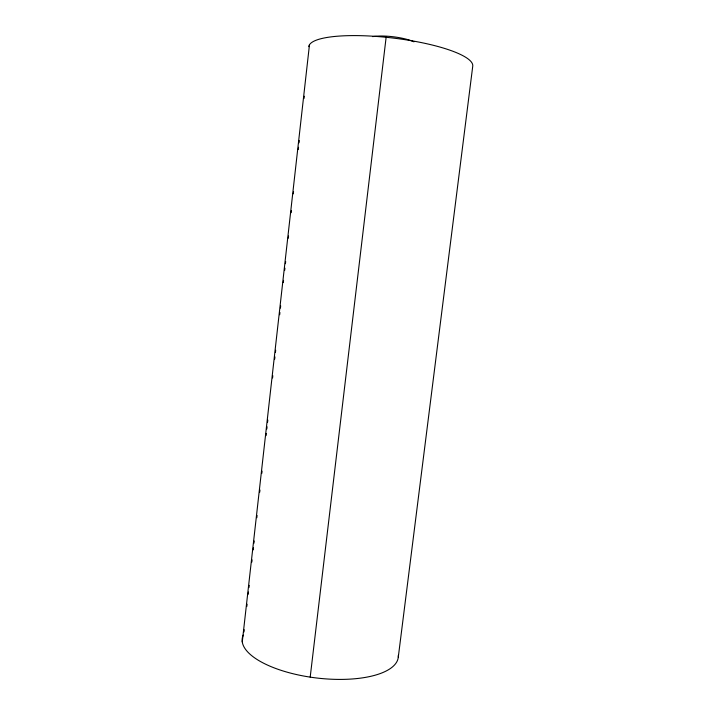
<?xml version="1.0" encoding="UTF-8"?>
<svg xmlns="http://www.w3.org/2000/svg" width="715" height="715" viewBox="0 0 715 715"><rect width="100%" height="100%" fill="white"/><g stroke="black" fill="none" stroke-linecap="round" stroke-linejoin="round"><path stroke-width="1.07" d="M242.269 641.927L309.47 44.786M243.976 631.944L244.217 629.727M246.845 606.436L247.095 604.22M248.221 594.236L248.463 592.011M248.963 587.578L249.213 585.362M251.841 562.07L252.091 559.854M253.208 549.871L253.459 547.654M253.959 543.212L254.209 540.996M256.837 517.705L257.087 515.488M259.706 492.197L259.956 489.972M261.824 473.339L262.074 471.122M266.069 435.632L266.32 433.406M266.82 428.973L267.07 426.757M267.571 422.315L267.821 420.098M272.567 377.949L272.817 375.733M274.685 359.1L274.935 356.883M275.436 352.441L275.686 350.225M279.681 314.734L279.931 312.518M280.432 308.076L280.682 305.859M283.31 282.568L283.551 280.352M284.677 270.368L284.928 268.152M285.428 263.71L285.678 261.493M288.297 238.202L288.547 235.986M291.175 212.695L291.425 210.478M293.293 193.837L293.543 191.62M298.289 149.471L298.539 147.254M299.04 142.821L299.29 140.596M304.036 98.456L304.286 96.23M310.194 677.123L386.127 37.287M398.273 657.228L472.731 66.281A82.547 18.456 6.8 0 0 393.125 38.056A82.547 18.456 6.8 0 0 308.817 46.663M398.327 655.253A78.579 30.182 6.8 0 1 314.493 677.731A78.579 30.182 6.8 0 1 243.252 635.081M372.64 36.617A26.348 6.274 6.8 0 1 413.949 41.828"/></g></svg>
